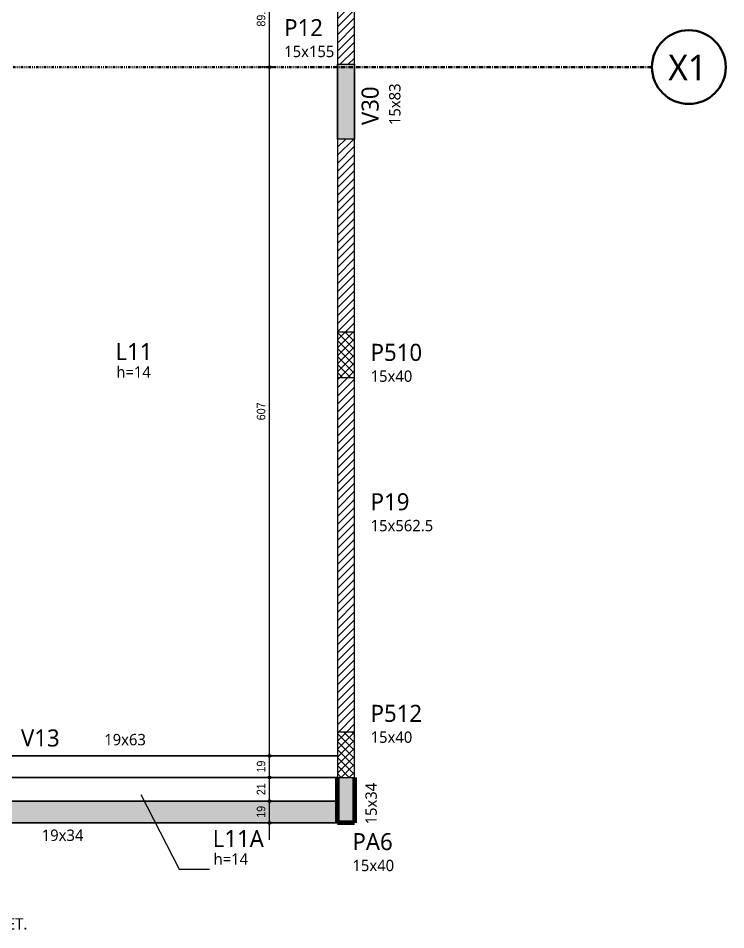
# Model space of a CAD drawing. Header units: centimetres. Extents: x -28 to 30806, y -3196 to 88064.
# Drawn here: x 3700 to 4323, y -877 to -73 of the extents above; entities that cross this region are included whole.
import ezdxf

# ---------------------------------------------------------------- set-up
doc = ezdxf.new("R2010")
doc.units = ezdxf.units.CM
doc.linetypes.add('Dash dot', pattern=[1.5875, 0.635, -0.47625, 0, -0.47625])
doc.linetypes.add('Traço', pattern=[0.635, 0.3175, -0.3175])
for name, color, linetype, lineweight in [('A-ANNO-DIMS', 7, 'Continuous', 9), ('A-ANNO-DIMS-50', 7, 'Continuous', 9), ('A-DETL-GENF', 7, 'Continuous', 18), ('A-FLOR', 7, 'Continuous', 25), ('A-FLOR-IDEN', 7, 'Continuous', 9), ('S-BEAM', 7, 'Continuous', 25), ('S-BEAM-HDLN', 7, 'Traço', 25), ('S-BEAM-IDEN', 7, 'Continuous', 9), ('S-COLS', 7, 'Continuous', 25), ('S-COLS-IDEN', 7, 'Continuous', 9), ('S-GRID', 7, 'Continuous', 9), ('S-GRID-IDEN', 7, 'Continuous', 9)]:
    doc.layers.add(name, color=color, linetype=linetype, lineweight=lineweight)
doc.layers.add('A-DETL', color=7, linetype='Continuous', lineweight=18, true_color=0x00a600)
doc.styles.add('Arial', font='arial.ttf', dxfattribs={"width": 0.9, "height": 7.5})
doc.styles.add('Gadugi_1', font='gadugi.ttf', dxfattribs={"height": 10})
doc.styles.add('Gadugi_2', font='gadugi.ttf', dxfattribs={"height": 15})
doc.styles.add('Gadugi_3', font='gadugi.ttf', dxfattribs={"height": 0.2})
doc.styles.add('Gadugi_4', font='gadugi.ttf', dxfattribs={"height": 22.5})
doc.dimstyles.new('PED_1_5mm_ESQ', dxfattribs={"dimscale": 30.48, "dimtxt": 7.651945, "dimasz": 0.328084, "dimexe": 0.246063, "dimexo": 0.246063, "dimgap": 0.049213, "dimtad": 1, "dimdec": 1, "dimrnd": 0.5, "dimdsep": 46, "dimtxsty": 'Arial', "dimblk1": 'DOTSMALL', "dimblk2": 'DOTSMALL', "dimsah": 1, "dimcen": 0.09, "dimdle": 0.492126, "dimazin": 0, "dimtfac": 1, "dimtdec": 4, "dimtix": 1, "dimtmove": 0, "dimatfit": 3, "dimfxl": 1, "dimtvp": 1, "dimtolj": 1, "dimtzin": 0, "dimarcsym": 2})
pattern_1 = [(45, (2647.826, 0), (-3.535534, 3.535534), [])]
pattern_2 = [(45, (2647.826, 0), (-3.535534, 3.535534), []), (135, (2647.826, 0), (-3.535534, -3.535534), [])]

# ---------------------------------------------------------------- blocks, each defined once
blk = doc.blocks.new('PED_TAG_PILAR_R04 - PILAR VER DET_-2523782-PL H 001 - FORMA DO BARRILETE')
at = {"layer": 'S-COLS-IDEN', "insert": (0.115, -0.633), "char_height": 0.2, "width": 1.37089, "attachment_point": 1, "style": 'Gadugi_3'}
blk.add_mtext('VER DET.', dxfattribs=at)
blk = doc.blocks.new('Eixo - X1-2173051-PL H 001 - FORMA DO BARRILETE')
at = {"layer": 'S-GRID-IDEN', "color": 152, "lineweight": 35, "true_color": 0x0070c0}
blk.add_circle((0, 0), 0.65, dxfattribs=at)
blk = doc.blocks.new('DIMBLOCK60-PL H 001 - FORMA DO BARRILETE')
at = {"layer": 'A-ANNO-DIMS-50'}
h = blk.add_hatch(color=256, dxfattribs=at)
edge = h.paths.add_edge_path(flags=0)
edge.add_arc((3921.22, -763.38), 1.25, 0, 360)
h = blk.add_hatch(color=256, dxfattribs=at)
edge = h.paths.add_edge_path(flags=0)
edge.add_arc((3921.22, -782.38), 1.25, 0, 360)
for p, q in [((3926.96, -763.38), (3913.72, -763.38)), ((3921.22, -797.38), (3921.22, -763.38)), ((3921.22, -763.38), (3926.96, -763.38)), ((3926.96, -782.38), (3913.72, -782.38)), ((3921.22, -782.38), (3926.96, -782.38))]:
    blk.add_line(p, q, dxfattribs=at)
for centre in [(3921.22, -763.38), (3921.22, -782.38)]:
    blk.add_circle(centre, 1.25, dxfattribs=at)
at = {"layer": 'A-ANNO-DIMS-50', "color": 0, "insert": (3909.99, -778.06), "char_height": 7.5, "width": 12.4315, "attachment_point": 1, "rotation": 90, "line_spacing_factor": 0.941778, "style": 'Arial'}
blk.add_mtext('19', dxfattribs=at)
blk = doc.blocks.new('_DotSmall')
at = {"color": 0, "linetype": 'ByBlock', "const_width": 0.5}
blk.add_lwpolyline([(-0.0625, 0, 1), (0.0625, 0, 1)], format="xyb", close=True, dxfattribs=at)
blk = doc.blocks.new('DIMBLOCK61-PL H 001 - FORMA DO BARRILETE')
at = {"layer": 'A-ANNO-DIMS-50'}
h = blk.add_hatch(color=256, dxfattribs=at)
edge = h.paths.add_edge_path(flags=0)
edge.add_arc((3921.22, -742.48), 1.25, 0, 360)
h = blk.add_hatch(color=256, dxfattribs=at)
edge = h.paths.add_edge_path(flags=0)
edge.add_arc((3921.22, -763.38), 1.25, 0, 360)
for p, q in [((3926.96, -742.48), (3913.72, -742.48)), ((3921.22, -763.38), (3921.22, -742.48)), ((3921.22, -742.48), (3926.96, -742.48)), ((3926.96, -763.38), (3913.72, -763.38)), ((3921.22, -763.38), (3926.96, -763.38))]:
    blk.add_line(p, q, dxfattribs=at)
for centre in [(3921.22, -742.48), (3921.22, -763.38)]:
    blk.add_circle(centre, 1.25, dxfattribs=at)
at = {"layer": 'A-ANNO-DIMS-50', "color": 0, "insert": (3909.99, -758.11), "char_height": 7.5, "width": 12.4315, "attachment_point": 1, "rotation": 90, "line_spacing_factor": 0.941778, "style": 'Arial'}
blk.add_mtext('21', dxfattribs=at)
blk = doc.blocks.new('DIMBLOCK62-PL H 001 - FORMA DO BARRILETE')
at = {"layer": 'A-ANNO-DIMS-50'}
h = blk.add_hatch(color=256, dxfattribs=at)
edge = h.paths.add_edge_path(flags=0)
edge.add_arc((3921.22, -723.48), 1.25, 0, 360)
h = blk.add_hatch(color=256, dxfattribs=at)
edge = h.paths.add_edge_path(flags=0)
edge.add_arc((3921.22, -742.48), 1.25, 0, 360)
for p, q in [((3926.96, -723.48), (3913.72, -723.48)), ((3921.22, -742.48), (3921.22, -723.48)), ((3921.22, -723.48), (3926.96, -723.48)), ((3926.96, -742.48), (3913.72, -742.48)), ((3921.22, -742.48), (3926.96, -742.48))]:
    blk.add_line(p, q, dxfattribs=at)
for centre in [(3921.22, -723.48), (3921.22, -742.48)]:
    blk.add_circle(centre, 1.25, dxfattribs=at)
at = {"layer": 'A-ANNO-DIMS-50', "color": 0, "insert": (3909.99, -738.16), "char_height": 7.5, "width": 12.4315, "attachment_point": 1, "rotation": 90, "line_spacing_factor": 0.941778, "style": 'Arial'}
blk.add_mtext('19', dxfattribs=at)
blk = doc.blocks.new('DIMBLOCK63-PL H 001 - FORMA DO BARRILETE')
at = {"layer": 'A-ANNO-DIMS-50'}
h = blk.add_hatch(color=256, dxfattribs=at)
edge = h.paths.add_edge_path(flags=0)
edge.add_arc((3921.22, -116.45), 1.25, 0, 360)
h = blk.add_hatch(color=256, dxfattribs=at)
edge = h.paths.add_edge_path(flags=0)
edge.add_arc((3921.22, -723.48), 1.25, 0, 360)
for p, q in [((3926.96, -116.45), (3913.72, -116.45)), ((3921.22, -723.48), (3921.22, -116.45)), ((3921.22, -116.45), (3926.96, -116.45)), ((3926.96, -723.48), (3913.72, -723.48)), ((3921.22, -723.48), (3926.96, -723.48))]:
    blk.add_line(p, q, dxfattribs=at)
for centre in [(3921.22, -116.45), (3921.22, -723.48)]:
    blk.add_circle(centre, 1.25, dxfattribs=at)
at = {"layer": 'A-ANNO-DIMS-50', "color": 0, "insert": (3909.99, -427.73), "char_height": 7.5, "width": 18.6472, "attachment_point": 1, "rotation": 90, "line_spacing_factor": 0.941778, "style": 'Arial'}
blk.add_mtext('607', dxfattribs=at)
blk = doc.blocks.new('DIMBLOCK64-PL H 001 - FORMA DO BARRILETE')
at = {"layer": 'A-ANNO-DIMS-50'}
h = blk.add_hatch(color=256, dxfattribs=at)
edge = h.paths.add_edge_path(flags=0)
edge.add_arc((3921.22, -26.88), 1.25, 0, 360)
h = blk.add_hatch(color=256, dxfattribs=at)
edge = h.paths.add_edge_path(flags=0)
edge.add_arc((3921.22, -116.45), 1.25, 0, 360)
for p, q in [((3926.96, -26.88), (3913.72, -26.88)), ((3921.22, -116.45), (3921.22, -26.88)), ((3921.22, -26.88), (3926.96, -26.88)), ((3926.96, -116.45), (3913.72, -116.45)), ((3921.22, -116.45), (3926.96, -116.45))]:
    blk.add_line(p, q, dxfattribs=at)
for centre in [(3921.22, -26.88), (3921.22, -116.45)]:
    blk.add_circle(centre, 1.25, dxfattribs=at)
at = {"layer": 'A-ANNO-DIMS-50', "color": 0, "insert": (3909.99, -80.73), "char_height": 7.5, "width": 21.7551, "attachment_point": 1, "rotation": 90, "line_spacing_factor": 0.941778, "style": 'Arial'}
blk.add_mtext('89.5', dxfattribs=at)

msp = doc.modelspace()

# ---------------------------------------------------------------- hatches: boundary and pattern name
at = {"layer": 'A-DETL-GENF', "true_color": 0x808080}
h = msp.add_hatch(dxfattribs=at)
h.set_pattern_fill('FP_1', color=8, style=0, pattern_type=2)
h.set_pattern_definition(pattern_1)
h.paths.add_polyline_path([(3995.97, -113.88), (3995.97, -37.68), (3980.97, -37.68), (3980.97, -113.88)], flags=0)
h.paths.add_polyline_path([(3984.1, 2.32), (3995.97, 2.32), (3995.97, 41.1), (3980.97, 41.1), (3980.97, 2.32)], flags=0)
h = msp.add_hatch(dxfattribs=at)
h.set_pattern_fill('FP_1', color=8, style=0, pattern_type=2)
h.set_pattern_definition(pattern_1)
h.paths.add_polyline_path([(3980.97, -702.48), (3995.97, -702.48), (3995.97, -390.08), (3980.97, -390.08), (3980.97, -609.93)], flags=0)
h.paths.add_polyline_path([(3995.97, -350.08), (3995.97, -179.85), (3980.97, -179.85), (3980.97, -350.08)], flags=0)
at = {"layer": 'A-DETL-GENF', "true_color": 0x0000ff}
h = msp.add_hatch(dxfattribs=at)
h.set_pattern_fill('FP_2', color=5, style=0, pattern_type=2)
h.set_pattern_definition(pattern_2)
h.paths.add_polyline_path([(3995.97, -390.08), (3995.97, -350.08), (3980.97, -350.08), (3980.97, -390.08)], flags=0)
h = msp.add_hatch(dxfattribs=at)
h.set_pattern_fill('FP_2', color=5, style=0, pattern_type=2)
h.set_pattern_definition(pattern_2)
h.paths.add_polyline_path([(3980.97, -742.48), (3995.97, -742.48), (3995.97, -702.48), (3980.97, -702.48), (3980.97, -742.38)], flags=0)
at = {"layer": 'S-BEAM', "true_color": 0x00bcb8}
for points in [[(3995.97, -179.85), (3995.97, -113.88), (3980.97, -113.88), (3980.97, -179.85)], [(3673.22, -782.38), (3980.97, -782.38), (3980.97, -763.38), (3637.47, -763.38), (3637.47, -782.38), (3656.13, -782.38)]]:
    msp.add_hatch(color=132, dxfattribs=at).paths.add_polyline_path(points, flags=0)
at = {"layer": 'S-COLS', "true_color": 0x808080}
msp.add_hatch(color=8, dxfattribs=at).paths.add_polyline_path([(3980.97, -782.38), (3995.97, -782.38), (3995.97, -742.48), (3980.97, -742.48), (3980.97, -763.38)], flags=0)

# ---------------------------------------------------------------- linework, layer by layer
at = {"layer": 'A-DETL', "color": 7}
for p, q in [((3980.97, -37.68), (3980.97, -113.88)), ((3995.97, -113.88), (3995.97, -37.68)), ((3980.97, -113.88), (3995.97, -113.88)), ((3995.97, -179.85), (3980.97, -179.85)), ((3980.97, -179.85), (3980.97, -350.08)), ((3995.97, -350.08), (3995.97, -179.85)), ((3995.97, -350.08), (3980.97, -350.08)), ((3980.97, -350.08), (3980.97, -390.08)), ((3995.97, -390.08), (3995.97, -350.08)), ((3980.97, -390.08), (3980.97, -702.48)), ((3980.97, -390.08), (3995.97, -390.08)), ((3995.97, -702.48), (3995.97, -390.08)), ((3995.97, -702.48), (3980.97, -702.48)), ((3980.97, -702.48), (3980.97, -742.48)), ((3995.97, -742.48), (3995.97, -702.48)), ((3980.97, -742.48), (3995.97, -742.48))]:
    msp.add_line(p, q, dxfattribs=at)
at = {"layer": 'A-FLOR'}
msp.add_line((3980.97, -723.38), (3673.22, -723.38), dxfattribs=at)
at = {"layer": 'A-FLOR-IDEN'}
for p, q in [((3807.86, -757.58), (3841.67, -823.37)), ((3841.67, -823.37), (3868.43, -823.37))]:
    msp.add_line(p, q, dxfattribs=at)
at = {"layer": 'S-BEAM'}
for p, q in [((3980.97, -179.85), (3980.97, -113.88)), ((3995.97, -113.88), (3995.97, -179.85)), ((3673.22, -723.48), (3980.97, -723.48)), ((3980.97, -742.48), (3637.48, -742.48)), ((3637.47, -782.38), (3980.97, -782.38))]:
    msp.add_line(p, q, dxfattribs=at)
at = {"layer": 'S-BEAM-HDLN', "linetype": 'Continuous'}
msp.add_line((3980.97, -763.38), (3637.47, -763.38), dxfattribs=at)
at = {"layer": 'S-COLS', "color": 190, "lineweight": 70, "true_color": 0x8000ff}
for p, q in [((3980.97, -782.38), (3980.97, -742.48)), ((3995.97, -742.48), (3995.97, -782.38)), ((3995.97, -782.38), (3980.97, -782.38))]:
    msp.add_line(p, q, dxfattribs=at)
at = {"layer": 'S-GRID', "color": 152, "linetype": 'Dash dot', "lineweight": 35, "true_color": 0x0070c0}
msp.add_line((4257.92, -116.45), (783.85, -116.45), dxfattribs=at)

# ---------------------------------------------------------------- block references
at = {"layer": 'S-COLS-IDEN', "xscale": 49.99999999999998, "yscale": 49.99999999999998, "zscale": 49.99999999999998}
msp.add_blockref('PED_TAG_PILAR_R04 - PILAR VER DET_-2523782-PL H 001 - FORMA DO BARRILETE', (3648.21, -834.91), dxfattribs=at)
at = {"layer": 'S-GRID-IDEN', "color": 152, "true_color": 0x0070c0, "xscale": 49.99999999999998, "yscale": 49.99999999999998, "zscale": 49.99999999999998, "rotation": 89.99999999999982}
msp.add_blockref('Eixo - X1-2173051-PL H 001 - FORMA DO BARRILETE', (4290.42, -116.45), dxfattribs=at)

# ---------------------------------------------------------------- texts
at = {"layer": 'A-FLOR-IDEN', "attachment_point": 1}
for s, insert, char_height, width, style in [('L11', (3785.51, -359.7), 15, 40.0844, 'Gadugi_2'), ('h=14', (3786.29, -380.17), 10, 39.6835, 'Gadugi_1'), ('L11A', (3871.16, -788.91), 15, 56.519, 'Gadugi_2'), ('h=14', (3871.94, -809.39), 10, 39.6835, 'Gadugi_1')]:
    msp.add_mtext(s, dxfattribs=dict(at, insert=insert, char_height=char_height, width=width, style=style))
at = {"layer": 'S-BEAM-IDEN', "attachment_point": 1, "rotation": 90}
for s, insert, char_height, width, style in [('V30', (4002.27, -167.56), 15, 44.0928, 'Gadugi_2'), ('15x83', (4026.5, -167.56), 10, 44.8945, 'Gadugi_1'), ('15x34', (4005.62, -783.93), 10, 44.8945, 'Gadugi_1')]:
    msp.add_mtext(s, dxfattribs=dict(at, insert=insert, char_height=char_height, width=width, style=style))
at = {"layer": 'S-BEAM-IDEN', "attachment_point": 1}
for s, insert, char_height, width, style in [('V13', (3702.35, -700.21), 15, 44.0928, 'Gadugi_2'), ('19x63', (3775.65, -704.14), 10, 44.8945, 'Gadugi_1'), ('19x34', (3720.62, -788.43), 10, 44.8945, 'Gadugi_1')]:
    msp.add_mtext(s, dxfattribs=dict(at, insert=insert, char_height=char_height, width=width, style=style))
at = {"layer": 'S-COLS-IDEN', "attachment_point": 1}
for s, insert, char_height, width, style in [('P12', (3934.11, -74.18), 15, 42.4894, 'Gadugi_2'), ('15x155', (3934.11, -97.67), 10, 54.1139, 'Gadugi_1'), ('P510', (4010.22, -360.34), 15, 56.519, 'Gadugi_2'), ('15x40', (4010.22, -383.83), 10, 44.8945, 'Gadugi_1'), ('P19', (4010.22, -492.03), 15, 42.4894, 'Gadugi_2'), ('15x562.5', (4010.22, -515.52), 10, 66.9409, 'Gadugi_1'), ('P512', (4010.22, -678.5), 15, 56.519, 'Gadugi_2'), ('15x40', (4010.22, -701.99), 10, 44.8945, 'Gadugi_1'), ('PA6', (3994.22, -791.56), 15, 44.8945, 'Gadugi_2'), ('15x40', (3994.22, -815.05), 10, 44.8945, 'Gadugi_1')]:
    msp.add_mtext(s, dxfattribs=dict(at, insert=insert, char_height=char_height, width=width, style=style))
at = {"layer": 'S-GRID-IDEN', "color": 152, "true_color": 0x0070c0, "insert": (4272.35, -105.54), "char_height": 22.5, "width": 43.692, "attachment_point": 1, "style": 'Gadugi_4'}
msp.add_mtext('X1', dxfattribs=at)

# ---------------------------------------------------------------- dimensions: what is measured, and where the dimension line sits
at = {"layer": 'A-ANNO-DIMS'}
for base, p1, p2, override, picture, middle in [((3921.22, -26.88), (3919.46, -116.45), (3919.46, -26.88), {"dimpost": '<>', "dimfxl": 89.568642}, 'DIMBLOCK64-PL H 001 - FORMA DO BARRILETE', (3915.89, -71.67)), ((3921.22, -116.45), (3919.46, -723.48), (3919.46, -116.45), {"dimpost": '<>', "dimfxl": 607.031339}, 'DIMBLOCK63-PL H 001 - FORMA DO BARRILETE', (3915.89, -419.97)), ((3921.22, -723.48), (3919.46, -742.48), (3919.46, -723.48), {"dimpost": '<>', "dimfxl": 19}, 'DIMBLOCK62-PL H 001 - FORMA DO BARRILETE', (3915.89, -732.98)), ((3921.22, -742.48), (3919.46, -763.38), (3919.46, -742.48), {"dimpost": '<>', "dimfxl": 20.900121}, 'DIMBLOCK61-PL H 001 - FORMA DO BARRILETE', (3915.96, -752.93)), ((3921.22, -763.38), (3919.46, -782.38), (3919.46, -763.38), {"dimpost": '<>', "dimfxl": 19}, 'DIMBLOCK60-PL H 001 - FORMA DO BARRILETE', (3915.89, -772.88))]:
    dim = msp.add_linear_dim(base=base, p1=p1, p2=p2, angle=90, dimstyle='PED_1_5mm_ESQ', override=override, dxfattribs=at)
    dim.commit()
    dim.dimension.update_dxf_attribs({"geometry": picture, "text_midpoint": middle})

doc.saveas('drawing.dxf')
